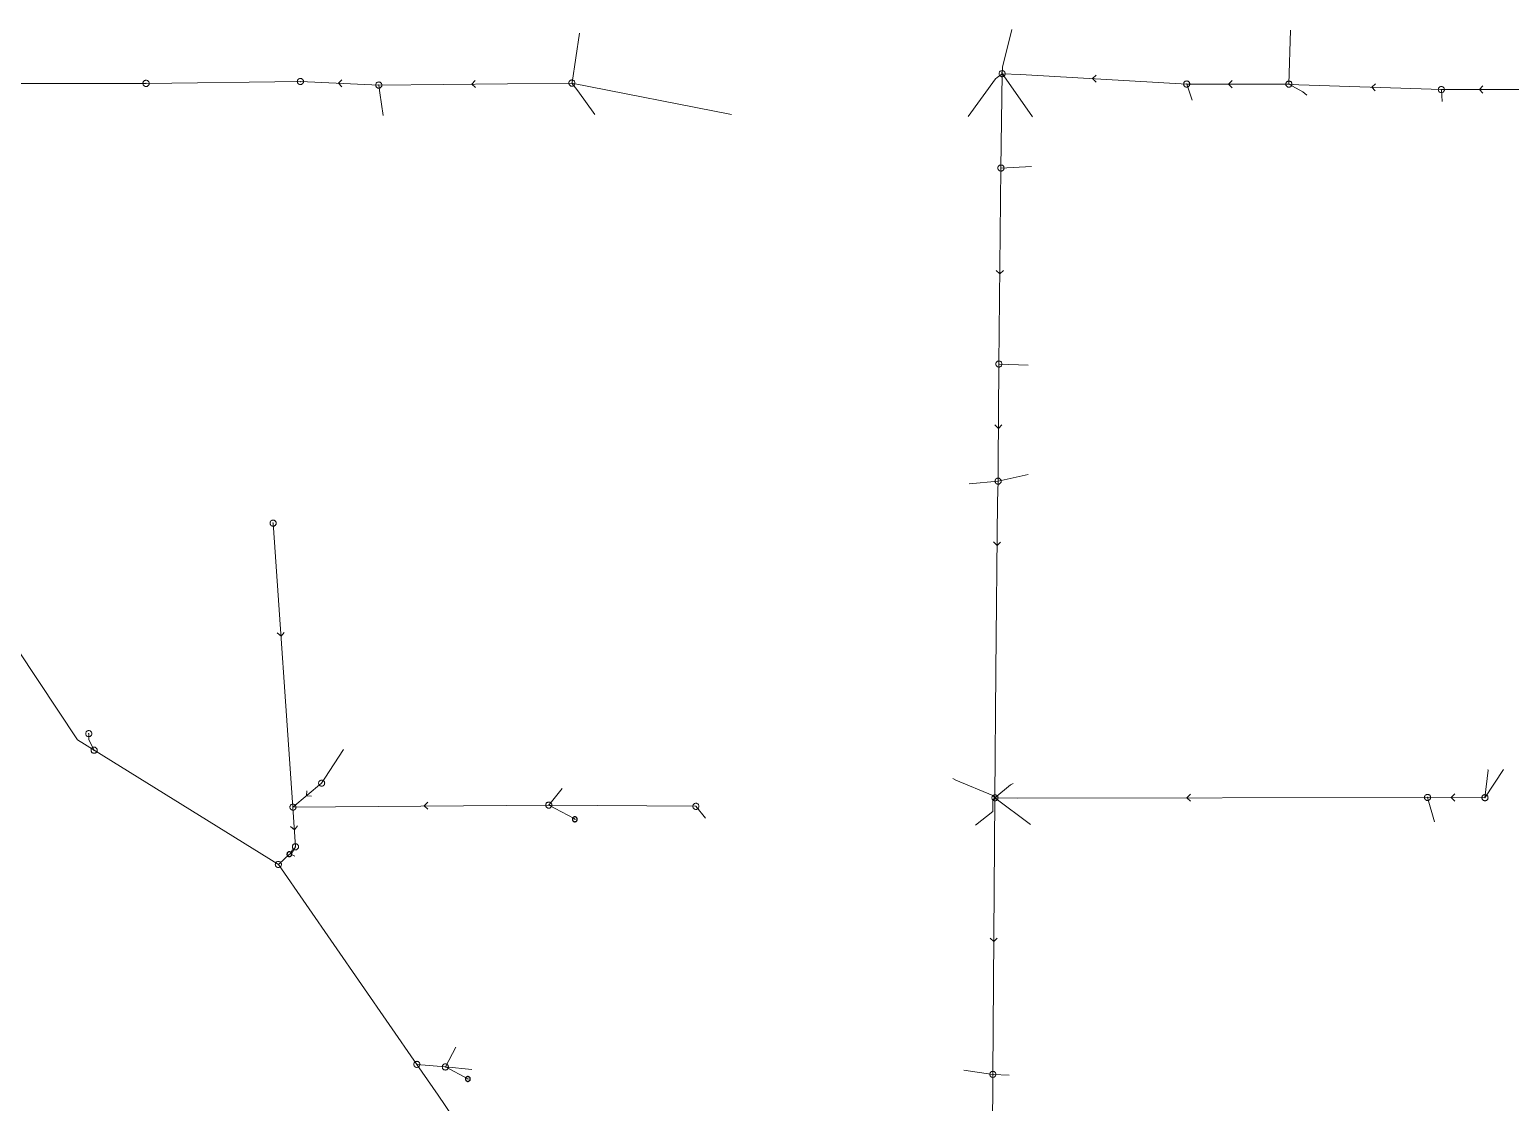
# Model space of a CAD drawing. Header units: metres. Extents: x 25504150 to 25508618, y 6694193 to 6702753.
# Drawn here: x 25504597.6 to 25504819.1, y 6698913 to 6699073.5 of the extents above; entities that cross this region are included whole.
import ezdxf

# ---------------------------------------------------------------- set-up
doc = ezdxf.new("R2010")
doc.units = ezdxf.units.M
for name, pattern in [('Sewer_node', [0]), ('Viemariputket', [0]), ('Viemarivarusteet', [0])]:
    doc.linetypes.add(name, pattern=pattern)
for name, color, linetype, lineweight in [('Sewer_node', 7, 'Sewer_node', 0), ('Viemariputket', 7, 'Viemariputket', 0), ('Viemarivarusteet', 7, 'Viemarivarusteet', 0)]:
    doc.layers.add(name, color=color, linetype=linetype, lineweight=lineweight)

msp = doc.modelspace()

# ---------------------------------------------------------------- linework, layer by layer
at = {"layer": 'Sewer_node', "color": 46, "linetype": 'Continuous', "true_color": 0x7f5f00, "flags": 128}
for points in [[(25504743.56, 6699066.92), (25504743.55, 6699066.99), (25504743.54, 6699067.06), (25504743.51, 6699067.13), (25504743.47, 6699067.19), (25504743.43, 6699067.25), (25504743.37, 6699067.29), (25504743.31, 6699067.33), (25504743.24, 6699067.36), (25504743.17, 6699067.37), (25504743.1, 6699067.38), (25504743.03, 6699067.37), (25504742.96, 6699067.36), (25504742.89, 6699067.33), (25504742.83, 6699067.29), (25504742.77, 6699067.25), (25504742.73, 6699067.19), (25504742.69, 6699067.13), (25504742.66, 6699067.06), (25504742.65, 6699066.99), (25504742.64, 6699066.92), (25504742.65, 6699066.85), (25504742.66, 6699066.78), (25504742.69, 6699066.71), (25504742.73, 6699066.65), (25504742.77, 6699066.59), (25504742.83, 6699066.55), (25504742.89, 6699066.51), (25504742.96, 6699066.48), (25504743.03, 6699066.47), (25504743.1, 6699066.46), (25504743.17, 6699066.47), (25504743.24, 6699066.48), (25504743.31, 6699066.51), (25504743.37, 6699066.55), (25504743.43, 6699066.59), (25504743.47, 6699066.65), (25504743.51, 6699066.71), (25504743.54, 6699066.78), (25504743.55, 6699066.85)], [(25504650.3, 6699065.22), (25504650.29, 6699065.29), (25504650.28, 6699065.36), (25504650.25, 6699065.43), (25504650.21, 6699065.49), (25504650.17, 6699065.55), (25504650.11, 6699065.59), (25504650.05, 6699065.63), (25504649.98, 6699065.66), (25504649.91, 6699065.67), (25504649.84, 6699065.68), (25504649.77, 6699065.67), (25504649.7, 6699065.66), (25504649.63, 6699065.63), (25504649.57, 6699065.59), (25504649.51, 6699065.55), (25504649.47, 6699065.49), (25504649.43, 6699065.43), (25504649.4, 6699065.36), (25504649.39, 6699065.29), (25504649.38, 6699065.22), (25504649.39, 6699065.15), (25504649.4, 6699065.08), (25504649.43, 6699065.01), (25504649.47, 6699064.95), (25504649.51, 6699064.89), (25504649.57, 6699064.85), (25504649.63, 6699064.81), (25504649.7, 6699064.78), (25504649.77, 6699064.77), (25504649.84, 6699064.76), (25504649.91, 6699064.77), (25504649.98, 6699064.78), (25504650.05, 6699064.81), (25504650.11, 6699064.85), (25504650.17, 6699064.89), (25504650.21, 6699064.95), (25504650.25, 6699065.01), (25504650.28, 6699065.08), (25504650.29, 6699065.15)], [(25504679.2, 6699065.52), (25504679.19, 6699065.59), (25504679.18, 6699065.66), (25504679.15, 6699065.73), (25504679.11, 6699065.79), (25504679.07, 6699065.85), (25504679.01, 6699065.89), (25504678.95, 6699065.93), (25504678.88, 6699065.96), (25504678.81, 6699065.97), (25504678.74, 6699065.98), (25504678.67, 6699065.97), (25504678.6, 6699065.96), (25504678.53, 6699065.93), (25504678.47, 6699065.89), (25504678.41, 6699065.85), (25504678.37, 6699065.79), (25504678.33, 6699065.73), (25504678.3, 6699065.66), (25504678.29, 6699065.59), (25504678.28, 6699065.52), (25504678.29, 6699065.45), (25504678.3, 6699065.38), (25504678.33, 6699065.31), (25504678.37, 6699065.25), (25504678.41, 6699065.19), (25504678.47, 6699065.15), (25504678.53, 6699065.11), (25504678.6, 6699065.08), (25504678.67, 6699065.07), (25504678.74, 6699065.06), (25504678.81, 6699065.07), (25504678.88, 6699065.08), (25504678.95, 6699065.11), (25504679.01, 6699065.15), (25504679.07, 6699065.19), (25504679.11, 6699065.25), (25504679.15, 6699065.31), (25504679.18, 6699065.38), (25504679.19, 6699065.45)], [(25504771.17, 6699065.37), (25504771.16, 6699065.44), (25504771.15, 6699065.51), (25504771.12, 6699065.58), (25504771.08, 6699065.64), (25504771.04, 6699065.7), (25504770.98, 6699065.74), (25504770.92, 6699065.78), (25504770.85, 6699065.81), (25504770.78, 6699065.82), (25504770.71, 6699065.83), (25504770.64, 6699065.82), (25504770.57, 6699065.81), (25504770.5, 6699065.78), (25504770.44, 6699065.74), (25504770.38, 6699065.7), (25504770.34, 6699065.64), (25504770.3, 6699065.58), (25504770.27, 6699065.51), (25504770.26, 6699065.44), (25504770.25, 6699065.37), (25504770.26, 6699065.3), (25504770.27, 6699065.23), (25504770.3, 6699065.16), (25504770.34, 6699065.1), (25504770.38, 6699065.04), (25504770.44, 6699065), (25504770.5, 6699064.96), (25504770.57, 6699064.93), (25504770.64, 6699064.92), (25504770.71, 6699064.91), (25504770.78, 6699064.92), (25504770.85, 6699064.93), (25504770.92, 6699064.96), (25504770.98, 6699065), (25504771.04, 6699065.04), (25504771.08, 6699065.1), (25504771.12, 6699065.16), (25504771.15, 6699065.23), (25504771.16, 6699065.3)], [(25504786.46, 6699065.36), (25504786.45, 6699065.43), (25504786.44, 6699065.5), (25504786.41, 6699065.57), (25504786.37, 6699065.63), (25504786.33, 6699065.69), (25504786.27, 6699065.73), (25504786.21, 6699065.77), (25504786.14, 6699065.8), (25504786.07, 6699065.81), (25504786, 6699065.82), (25504785.93, 6699065.81), (25504785.86, 6699065.8), (25504785.79, 6699065.77), (25504785.73, 6699065.73), (25504785.67, 6699065.69), (25504785.63, 6699065.63), (25504785.59, 6699065.57), (25504785.56, 6699065.5), (25504785.55, 6699065.43), (25504785.54, 6699065.36), (25504785.55, 6699065.29), (25504785.56, 6699065.22), (25504785.59, 6699065.15), (25504785.63, 6699065.09), (25504785.67, 6699065.03), (25504785.73, 6699064.99), (25504785.79, 6699064.95), (25504785.86, 6699064.92), (25504785.93, 6699064.91), (25504786, 6699064.9), (25504786.07, 6699064.91), (25504786.14, 6699064.92), (25504786.21, 6699064.95), (25504786.27, 6699064.99), (25504786.33, 6699065.03), (25504786.37, 6699065.09), (25504786.41, 6699065.15), (25504786.44, 6699065.22), (25504786.45, 6699065.29)], [(25504809.27, 6699064.55), (25504809.26, 6699064.62), (25504809.25, 6699064.69), (25504809.22, 6699064.76), (25504809.18, 6699064.82), (25504809.14, 6699064.88), (25504809.08, 6699064.92), (25504809.02, 6699064.96), (25504808.95, 6699064.99), (25504808.88, 6699065), (25504808.81, 6699065.01), (25504808.74, 6699065), (25504808.67, 6699064.99), (25504808.6, 6699064.96), (25504808.54, 6699064.92), (25504808.48, 6699064.88), (25504808.44, 6699064.82), (25504808.4, 6699064.76), (25504808.37, 6699064.69), (25504808.36, 6699064.62), (25504808.35, 6699064.55), (25504808.36, 6699064.48), (25504808.37, 6699064.41), (25504808.4, 6699064.34), (25504808.44, 6699064.28), (25504808.48, 6699064.22), (25504808.54, 6699064.18), (25504808.6, 6699064.14), (25504808.67, 6699064.11), (25504808.74, 6699064.1), (25504808.81, 6699064.09), (25504808.88, 6699064.1), (25504808.95, 6699064.11), (25504809.02, 6699064.14), (25504809.08, 6699064.18), (25504809.14, 6699064.22), (25504809.18, 6699064.28), (25504809.22, 6699064.34), (25504809.25, 6699064.41), (25504809.26, 6699064.48)], [(25504743.38, 6699052.8), (25504743.37, 6699052.87), (25504743.36, 6699052.94), (25504743.33, 6699053.01), (25504743.29, 6699053.07), (25504743.25, 6699053.13), (25504743.19, 6699053.17), (25504743.13, 6699053.21), (25504743.06, 6699053.24), (25504742.99, 6699053.25), (25504742.92, 6699053.26), (25504742.85, 6699053.25), (25504742.78, 6699053.24), (25504742.71, 6699053.21), (25504742.65, 6699053.17), (25504742.59, 6699053.13), (25504742.55, 6699053.07), (25504742.51, 6699053.01), (25504742.48, 6699052.94), (25504742.47, 6699052.87), (25504742.46, 6699052.8), (25504742.47, 6699052.73), (25504742.48, 6699052.66), (25504742.51, 6699052.59), (25504742.55, 6699052.53), (25504742.59, 6699052.47), (25504742.65, 6699052.43), (25504742.71, 6699052.39), (25504742.78, 6699052.36), (25504742.85, 6699052.35), (25504742.92, 6699052.34), (25504742.99, 6699052.35), (25504743.06, 6699052.36), (25504743.13, 6699052.39), (25504743.19, 6699052.43), (25504743.25, 6699052.47), (25504743.29, 6699052.53), (25504743.33, 6699052.59), (25504743.36, 6699052.66), (25504743.37, 6699052.73)], [(25504607.72, 6698965.68), (25504607.71, 6698965.75), (25504607.7, 6698965.82), (25504607.67, 6698965.89), (25504607.63, 6698965.95), (25504607.59, 6698966.01), (25504607.53, 6698966.05), (25504607.47, 6698966.09), (25504607.4, 6698966.12), (25504607.33, 6698966.13), (25504607.26, 6698966.14), (25504607.19, 6698966.13), (25504607.12, 6698966.12), (25504607.05, 6698966.09), (25504606.99, 6698966.05), (25504606.93, 6698966.01), (25504606.89, 6698965.95), (25504606.85, 6698965.89), (25504606.82, 6698965.82), (25504606.81, 6698965.75), (25504606.8, 6698965.68), (25504606.81, 6698965.61), (25504606.82, 6698965.54), (25504606.85, 6698965.47), (25504606.89, 6698965.41), (25504606.93, 6698965.35), (25504606.99, 6698965.31), (25504607.05, 6698965.27), (25504607.12, 6698965.24), (25504607.19, 6698965.23), (25504607.26, 6698965.22), (25504607.33, 6698965.23), (25504607.4, 6698965.24), (25504607.47, 6698965.27), (25504607.53, 6698965.31), (25504607.59, 6698965.35), (25504607.63, 6698965.41), (25504607.67, 6698965.47), (25504607.7, 6698965.54), (25504607.71, 6698965.61)], [(25504807.2, 6698958.61), (25504807.19, 6698958.68), (25504807.18, 6698958.75), (25504807.15, 6698958.82), (25504807.11, 6698958.88), (25504807.07, 6698958.94), (25504807.01, 6698958.98), (25504806.95, 6698959.02), (25504806.88, 6698959.05), (25504806.81, 6698959.06), (25504806.74, 6698959.07), (25504806.67, 6698959.06), (25504806.6, 6698959.05), (25504806.53, 6698959.02), (25504806.47, 6698958.98), (25504806.41, 6698958.94), (25504806.37, 6698958.88), (25504806.33, 6698958.82), (25504806.3, 6698958.75), (25504806.29, 6698958.68), (25504806.28, 6698958.61), (25504806.29, 6698958.54), (25504806.3, 6698958.47), (25504806.33, 6698958.4), (25504806.37, 6698958.34), (25504806.41, 6698958.28), (25504806.47, 6698958.24), (25504806.53, 6698958.2), (25504806.6, 6698958.17), (25504806.67, 6698958.16), (25504806.74, 6698958.15), (25504806.81, 6698958.16), (25504806.88, 6698958.17), (25504806.95, 6698958.2), (25504807.01, 6698958.24), (25504807.07, 6698958.28), (25504807.11, 6698958.34), (25504807.15, 6698958.4), (25504807.18, 6698958.47), (25504807.19, 6698958.54)], [(25504815.79, 6698958.57), (25504815.78, 6698958.64), (25504815.77, 6698958.71), (25504815.74, 6698958.78), (25504815.7, 6698958.84), (25504815.66, 6698958.9), (25504815.6, 6698958.94), (25504815.54, 6698958.98), (25504815.47, 6698959.01), (25504815.4, 6698959.02), (25504815.33, 6698959.03), (25504815.26, 6698959.02), (25504815.19, 6698959.01), (25504815.12, 6698958.98), (25504815.06, 6698958.94), (25504815, 6698958.9), (25504814.96, 6698958.84), (25504814.92, 6698958.78), (25504814.89, 6698958.71), (25504814.88, 6698958.64), (25504814.87, 6698958.57), (25504814.88, 6698958.5), (25504814.89, 6698958.43), (25504814.92, 6698958.36), (25504814.96, 6698958.3), (25504815, 6698958.24), (25504815.06, 6698958.2), (25504815.12, 6698958.16), (25504815.19, 6698958.13), (25504815.26, 6698958.12), (25504815.33, 6698958.11), (25504815.4, 6698958.12), (25504815.47, 6698958.13), (25504815.54, 6698958.16), (25504815.6, 6698958.2), (25504815.66, 6698958.24), (25504815.7, 6698958.3), (25504815.74, 6698958.36), (25504815.77, 6698958.43), (25504815.78, 6698958.5)], [(25504675.74, 6698957.46), (25504675.73, 6698957.53), (25504675.72, 6698957.6), (25504675.69, 6698957.67), (25504675.65, 6698957.73), (25504675.61, 6698957.79), (25504675.55, 6698957.83), (25504675.49, 6698957.87), (25504675.42, 6698957.9), (25504675.35, 6698957.91), (25504675.28, 6698957.92), (25504675.21, 6698957.91), (25504675.14, 6698957.9), (25504675.07, 6698957.87), (25504675.01, 6698957.83), (25504674.95, 6698957.79), (25504674.91, 6698957.73), (25504674.87, 6698957.67), (25504674.84, 6698957.6), (25504674.83, 6698957.53), (25504674.82, 6698957.46), (25504674.83, 6698957.39), (25504674.84, 6698957.32), (25504674.87, 6698957.25), (25504674.91, 6698957.19), (25504674.95, 6698957.13), (25504675.01, 6698957.09), (25504675.07, 6698957.05), (25504675.14, 6698957.02), (25504675.21, 6698957.01), (25504675.28, 6698957), (25504675.35, 6698957.01), (25504675.42, 6698957.02), (25504675.49, 6698957.05), (25504675.55, 6698957.09), (25504675.61, 6698957.13), (25504675.65, 6698957.19), (25504675.69, 6698957.25), (25504675.72, 6698957.32), (25504675.73, 6698957.39)], [(25504697.75, 6698957.28), (25504697.74, 6698957.35), (25504697.73, 6698957.42), (25504697.7, 6698957.49), (25504697.66, 6698957.55), (25504697.62, 6698957.61), (25504697.56, 6698957.65), (25504697.5, 6698957.69), (25504697.43, 6698957.72), (25504697.36, 6698957.73), (25504697.29, 6698957.74), (25504697.22, 6698957.73), (25504697.15, 6698957.72), (25504697.08, 6698957.69), (25504697.02, 6698957.65), (25504696.96, 6698957.61), (25504696.92, 6698957.55), (25504696.88, 6698957.49), (25504696.85, 6698957.42), (25504696.84, 6698957.35), (25504696.83, 6698957.28), (25504696.84, 6698957.21), (25504696.85, 6698957.14), (25504696.88, 6698957.07), (25504696.92, 6698957.01), (25504696.96, 6698956.95), (25504697.02, 6698956.91), (25504697.08, 6698956.87), (25504697.15, 6698956.84), (25504697.22, 6698956.83), (25504697.29, 6698956.82), (25504697.36, 6698956.83), (25504697.43, 6698956.84), (25504697.5, 6698956.87), (25504697.56, 6698956.91), (25504697.62, 6698956.95), (25504697.66, 6698957.01), (25504697.7, 6698957.07), (25504697.73, 6698957.14), (25504697.74, 6698957.21)], [(25504656, 6698918.66), (25504655.99, 6698918.73), (25504655.98, 6698918.8), (25504655.95, 6698918.87), (25504655.91, 6698918.93), (25504655.87, 6698918.99), (25504655.81, 6698919.03), (25504655.75, 6698919.07), (25504655.68, 6698919.1), (25504655.61, 6698919.11), (25504655.54, 6698919.12), (25504655.47, 6698919.11), (25504655.4, 6698919.1), (25504655.33, 6698919.07), (25504655.27, 6698919.03), (25504655.21, 6698918.99), (25504655.17, 6698918.93), (25504655.13, 6698918.87), (25504655.1, 6698918.8), (25504655.09, 6698918.73), (25504655.08, 6698918.66), (25504655.09, 6698918.59), (25504655.1, 6698918.52), (25504655.13, 6698918.45), (25504655.17, 6698918.39), (25504655.21, 6698918.33), (25504655.27, 6698918.29), (25504655.33, 6698918.25), (25504655.4, 6698918.22), (25504655.47, 6698918.21), (25504655.54, 6698918.2), (25504655.61, 6698918.21), (25504655.68, 6698918.22), (25504655.75, 6698918.25), (25504655.81, 6698918.29), (25504655.87, 6698918.33), (25504655.91, 6698918.39), (25504655.95, 6698918.45), (25504655.98, 6698918.52), (25504655.99, 6698918.59)]]:
    msp.add_lwpolyline(points, close=True, dxfattribs=at)
for points in [[(25504757.19, 6699066.69), (25504756.64, 6699066.18), (25504757.15, 6699065.63)], [(25504644.34, 6699066.01), (25504643.8, 6699065.48), (25504644.31, 6699064.95)], [(25504664.28, 6699065.92), (25504663.77, 6699065.37), (25504664.3, 6699064.86)], [(25504777.49, 6699065.89), (25504776.98, 6699065.34), (25504777.51, 6699064.83)], [(25504798.94, 6699065.42), (25504798.41, 6699064.89), (25504798.92, 6699064.36)], [(25504815.01, 6699065.09), (25504814.49, 6699064.55), (25504815.02, 6699064.03)], [(25504742.22, 6699037.47), (25504742.76, 6699036.95), (25504743.28, 6699037.47)], [(25504742, 6699014.35), (25504742.54, 6699013.83), (25504743.06, 6699014.36)], [(25504741.82, 6698996.84), (25504742.35, 6698996.31), (25504742.88, 6698996.83)], [(25504634.65, 6698983.24), (25504635.22, 6698982.75), (25504635.71, 6698983.31)], [(25504639.08, 6698959.6), (25504639.03, 6698958.85), (25504639.77, 6698958.8)], [(25504771.26, 6698959.09), (25504770.75, 6698958.55), (25504771.28, 6698958.03)], [(25504810.81, 6698959.14), (25504810.29, 6698958.59), (25504810.82, 6698958.07)], [(25504657.16, 6698957.9), (25504656.65, 6698957.35), (25504657.19, 6698956.84)], [(25504636.64, 6698954.25), (25504637.22, 6698953.77), (25504637.7, 6698954.34)], [(25504636.92, 6698950.83), (25504636.6, 6698950.15), (25504637.27, 6698949.83)], [(25504741.32, 6698937.55), (25504741.86, 6698937.03), (25504742.38, 6698937.56)]]:
    msp.add_lwpolyline(points, dxfattribs=at)
for points, elevation in [([(25504615.5, 6699065.47), (25504615.49, 6699065.54), (25504615.48, 6699065.62), (25504615.45, 6699065.68), (25504615.41, 6699065.75), (25504615.36, 6699065.8), (25504615.31, 6699065.85), (25504615.24, 6699065.89), (25504615.18, 6699065.92), (25504615.1, 6699065.93), (25504615.03, 6699065.94), (25504614.96, 6699065.93), (25504614.88, 6699065.92), (25504614.82, 6699065.89), (25504614.75, 6699065.85), (25504614.7, 6699065.8), (25504614.65, 6699065.75), (25504614.61, 6699065.68), (25504614.58, 6699065.62), (25504614.57, 6699065.54), (25504614.56, 6699065.47), (25504614.57, 6699065.4), (25504614.58, 6699065.32), (25504614.61, 6699065.26), (25504614.65, 6699065.19), (25504614.7, 6699065.14), (25504614.75, 6699065.09), (25504614.82, 6699065.05), (25504614.88, 6699065.02), (25504614.96, 6699065.01), (25504615.03, 6699065), (25504615.1, 6699065.01), (25504615.18, 6699065.02), (25504615.24, 6699065.05), (25504615.31, 6699065.09), (25504615.36, 6699065.14), (25504615.41, 6699065.19), (25504615.45, 6699065.26), (25504615.48, 6699065.32), (25504615.49, 6699065.4)], 41.39), ([(25504638.58, 6699065.75), (25504638.57, 6699065.82), (25504638.56, 6699065.89), (25504638.53, 6699065.96), (25504638.49, 6699066.02), (25504638.45, 6699066.08), (25504638.39, 6699066.12), (25504638.33, 6699066.16), (25504638.26, 6699066.19), (25504638.19, 6699066.2), (25504638.12, 6699066.21), (25504638.05, 6699066.2), (25504637.98, 6699066.19), (25504637.91, 6699066.16), (25504637.85, 6699066.12), (25504637.79, 6699066.08), (25504637.75, 6699066.02), (25504637.71, 6699065.96), (25504637.68, 6699065.89), (25504637.67, 6699065.82), (25504637.66, 6699065.75), (25504637.67, 6699065.68), (25504637.68, 6699065.61), (25504637.71, 6699065.54), (25504637.75, 6699065.48), (25504637.79, 6699065.42), (25504637.85, 6699065.38), (25504637.91, 6699065.34), (25504637.98, 6699065.31), (25504638.05, 6699065.3), (25504638.12, 6699065.29), (25504638.19, 6699065.3), (25504638.26, 6699065.31), (25504638.33, 6699065.34), (25504638.39, 6699065.38), (25504638.45, 6699065.42), (25504638.49, 6699065.48), (25504638.53, 6699065.54), (25504638.56, 6699065.61), (25504638.57, 6699065.68)], 42.73), ([(25504743.08, 6699023.47), (25504743.07, 6699023.54), (25504743.06, 6699023.61), (25504743.03, 6699023.68), (25504742.99, 6699023.74), (25504742.95, 6699023.8), (25504742.89, 6699023.84), (25504742.83, 6699023.88), (25504742.76, 6699023.91), (25504742.69, 6699023.92), (25504742.62, 6699023.93), (25504742.55, 6699023.92), (25504742.48, 6699023.91), (25504742.41, 6699023.88), (25504742.35, 6699023.84), (25504742.29, 6699023.8), (25504742.25, 6699023.74), (25504742.21, 6699023.68), (25504742.18, 6699023.61), (25504742.17, 6699023.54), (25504742.16, 6699023.47), (25504742.17, 6699023.4), (25504742.18, 6699023.33), (25504742.21, 6699023.26), (25504742.25, 6699023.2), (25504742.29, 6699023.14), (25504742.35, 6699023.1), (25504742.41, 6699023.06), (25504742.48, 6699023.03), (25504742.55, 6699023.02), (25504742.62, 6699023.01), (25504742.69, 6699023.02), (25504742.76, 6699023.03), (25504742.83, 6699023.06), (25504742.89, 6699023.1), (25504742.95, 6699023.14), (25504742.99, 6699023.2), (25504743.03, 6699023.26), (25504743.06, 6699023.33), (25504743.07, 6699023.4)], 46.21), ([(25504742.96, 6699005.94), (25504742.95, 6699006.01), (25504742.94, 6699006.08), (25504742.91, 6699006.15), (25504742.87, 6699006.21), (25504742.83, 6699006.27), (25504742.77, 6699006.31), (25504742.71, 6699006.35), (25504742.64, 6699006.38), (25504742.57, 6699006.39), (25504742.5, 6699006.4), (25504742.43, 6699006.39), (25504742.36, 6699006.38), (25504742.29, 6699006.35), (25504742.23, 6699006.31), (25504742.17, 6699006.27), (25504742.13, 6699006.21), (25504742.09, 6699006.15), (25504742.06, 6699006.08), (25504742.05, 6699006.01), (25504742.04, 6699005.94), (25504742.05, 6699005.87), (25504742.06, 6699005.8), (25504742.09, 6699005.73), (25504742.13, 6699005.67), (25504742.17, 6699005.61), (25504742.23, 6699005.57), (25504742.29, 6699005.53), (25504742.36, 6699005.5), (25504742.43, 6699005.49), (25504742.5, 6699005.48), (25504742.57, 6699005.49), (25504742.64, 6699005.5), (25504742.71, 6699005.53), (25504742.77, 6699005.57), (25504742.83, 6699005.61), (25504742.87, 6699005.67), (25504742.91, 6699005.73), (25504742.94, 6699005.8), (25504742.95, 6699005.87)], 46.2), ([(25504634.5, 6698999.66), (25504634.49, 6698999.73), (25504634.48, 6698999.8), (25504634.45, 6698999.87), (25504634.41, 6698999.93), (25504634.37, 6698999.99), (25504634.31, 6699000.03), (25504634.25, 6699000.07), (25504634.18, 6699000.1), (25504634.11, 6699000.11), (25504634.04, 6699000.12), (25504633.97, 6699000.11), (25504633.9, 6699000.1), (25504633.83, 6699000.07), (25504633.77, 6699000.03), (25504633.71, 6698999.99), (25504633.67, 6698999.93), (25504633.63, 6698999.87), (25504633.6, 6698999.8), (25504633.59, 6698999.73), (25504633.58, 6698999.66), (25504633.59, 6698999.59), (25504633.6, 6698999.52), (25504633.63, 6698999.45), (25504633.67, 6698999.39), (25504633.71, 6698999.33), (25504633.77, 6698999.29), (25504633.83, 6698999.25), (25504633.9, 6698999.22), (25504633.97, 6698999.21), (25504634.04, 6698999.2), (25504634.11, 6698999.21), (25504634.18, 6698999.22), (25504634.25, 6698999.25), (25504634.31, 6698999.29), (25504634.37, 6698999.33), (25504634.41, 6698999.39), (25504634.45, 6698999.45), (25504634.48, 6698999.52), (25504634.49, 6698999.59)], 40.46), ([(25504606.92, 6698968.16), (25504606.91, 6698968.23), (25504606.9, 6698968.3), (25504606.87, 6698968.37), (25504606.83, 6698968.43), (25504606.79, 6698968.49), (25504606.73, 6698968.53), (25504606.67, 6698968.57), (25504606.6, 6698968.6), (25504606.53, 6698968.61), (25504606.46, 6698968.62), (25504606.39, 6698968.61), (25504606.32, 6698968.6), (25504606.25, 6698968.57), (25504606.19, 6698968.53), (25504606.13, 6698968.49), (25504606.09, 6698968.43), (25504606.05, 6698968.37), (25504606.02, 6698968.3), (25504606.01, 6698968.23), (25504606, 6698968.16), (25504606.01, 6698968.09), (25504606.02, 6698968.02), (25504606.05, 6698967.95), (25504606.09, 6698967.89), (25504606.13, 6698967.83), (25504606.19, 6698967.79), (25504606.25, 6698967.75), (25504606.32, 6698967.72), (25504606.39, 6698967.71), (25504606.46, 6698967.7), (25504606.53, 6698967.71), (25504606.6, 6698967.72), (25504606.67, 6698967.75), (25504606.73, 6698967.79), (25504606.79, 6698967.83), (25504606.83, 6698967.89), (25504606.87, 6698967.95), (25504606.9, 6698968.02), (25504606.91, 6698968.09)], 40.84), ([(25504641.76, 6698960.75), (25504641.75, 6698960.82), (25504641.74, 6698960.89), (25504641.71, 6698960.96), (25504641.67, 6698961.02), (25504641.63, 6698961.08), (25504641.57, 6698961.12), (25504641.51, 6698961.16), (25504641.44, 6698961.19), (25504641.37, 6698961.2), (25504641.3, 6698961.21), (25504641.23, 6698961.2), (25504641.16, 6698961.19), (25504641.09, 6698961.16), (25504641.03, 6698961.12), (25504640.97, 6698961.08), (25504640.93, 6698961.02), (25504640.89, 6698960.96), (25504640.86, 6698960.89), (25504640.85, 6698960.82), (25504640.84, 6698960.75), (25504640.85, 6698960.68), (25504640.86, 6698960.61), (25504640.89, 6698960.54), (25504640.93, 6698960.48), (25504640.97, 6698960.42), (25504641.03, 6698960.38), (25504641.09, 6698960.34), (25504641.16, 6698960.31), (25504641.23, 6698960.3), (25504641.3, 6698960.29), (25504641.37, 6698960.3), (25504641.44, 6698960.31), (25504641.51, 6698960.34), (25504641.57, 6698960.38), (25504641.63, 6698960.42), (25504641.67, 6698960.48), (25504641.71, 6698960.54), (25504641.74, 6698960.61), (25504641.75, 6698960.68)], 40.36), ([(25504742.49, 6698958.55), (25504742.48, 6698958.62), (25504742.47, 6698958.69), (25504742.44, 6698958.76), (25504742.4, 6698958.82), (25504742.36, 6698958.88), (25504742.3, 6698958.92), (25504742.24, 6698958.96), (25504742.17, 6698958.99), (25504742.1, 6698959), (25504742.03, 6698959.01), (25504741.96, 6698959), (25504741.89, 6698958.99), (25504741.82, 6698958.96), (25504741.76, 6698958.92), (25504741.7, 6698958.88), (25504741.66, 6698958.82), (25504741.62, 6698958.76), (25504741.59, 6698958.69), (25504741.58, 6698958.62), (25504741.57, 6698958.55), (25504741.58, 6698958.48), (25504741.59, 6698958.41), (25504741.62, 6698958.34), (25504741.66, 6698958.28), (25504741.7, 6698958.22), (25504741.76, 6698958.18), (25504741.82, 6698958.14), (25504741.89, 6698958.11), (25504741.96, 6698958.1), (25504742.03, 6698958.09), (25504742.1, 6698958.1), (25504742.17, 6698958.11), (25504742.24, 6698958.14), (25504742.3, 6698958.18), (25504742.36, 6698958.22), (25504742.4, 6698958.28), (25504742.44, 6698958.34), (25504742.47, 6698958.41), (25504742.48, 6698958.48)], 45.55), ([(25504637.47, 6698957.16), (25504637.46, 6698957.23), (25504637.45, 6698957.3), (25504637.42, 6698957.37), (25504637.38, 6698957.43), (25504637.34, 6698957.49), (25504637.28, 6698957.53), (25504637.22, 6698957.57), (25504637.15, 6698957.6), (25504637.08, 6698957.61), (25504637.01, 6698957.62), (25504636.94, 6698957.61), (25504636.87, 6698957.6), (25504636.8, 6698957.57), (25504636.74, 6698957.53), (25504636.68, 6698957.49), (25504636.64, 6698957.43), (25504636.6, 6698957.37), (25504636.57, 6698957.3), (25504636.56, 6698957.23), (25504636.55, 6698957.16), (25504636.56, 6698957.09), (25504636.57, 6698957.02), (25504636.6, 6698956.95), (25504636.64, 6698956.89), (25504636.68, 6698956.83), (25504636.74, 6698956.79), (25504636.8, 6698956.75), (25504636.87, 6698956.72), (25504636.94, 6698956.71), (25504637.01, 6698956.7), (25504637.08, 6698956.71), (25504637.15, 6698956.72), (25504637.22, 6698956.75), (25504637.28, 6698956.79), (25504637.34, 6698956.83), (25504637.38, 6698956.89), (25504637.42, 6698956.95), (25504637.45, 6698957.02), (25504637.46, 6698957.09)], 41.92), ([(25504637.84, 6698951.23), (25504637.83, 6698951.3), (25504637.82, 6698951.37), (25504637.79, 6698951.44), (25504637.75, 6698951.5), (25504637.71, 6698951.56), (25504637.65, 6698951.6), (25504637.59, 6698951.64), (25504637.52, 6698951.67), (25504637.45, 6698951.68), (25504637.38, 6698951.69), (25504637.31, 6698951.68), (25504637.24, 6698951.67), (25504637.17, 6698951.64), (25504637.11, 6698951.6), (25504637.05, 6698951.56), (25504637.01, 6698951.5), (25504636.97, 6698951.44), (25504636.94, 6698951.37), (25504636.93, 6698951.3), (25504636.92, 6698951.23), (25504636.93, 6698951.16), (25504636.94, 6698951.09), (25504636.97, 6698951.02), (25504637.01, 6698950.96), (25504637.05, 6698950.9), (25504637.11, 6698950.86), (25504637.17, 6698950.82), (25504637.24, 6698950.79), (25504637.31, 6698950.78), (25504637.38, 6698950.77), (25504637.45, 6698950.78), (25504637.52, 6698950.79), (25504637.59, 6698950.82), (25504637.65, 6698950.86), (25504637.71, 6698950.9), (25504637.75, 6698950.96), (25504637.79, 6698951.02), (25504637.82, 6698951.09), (25504637.83, 6698951.16)], 41.59), ([(25504635.28, 6698948.58), (25504635.27, 6698948.65), (25504635.26, 6698948.72), (25504635.23, 6698948.79), (25504635.19, 6698948.85), (25504635.15, 6698948.91), (25504635.09, 6698948.95), (25504635.03, 6698948.99), (25504634.96, 6698949.02), (25504634.89, 6698949.03), (25504634.82, 6698949.04), (25504634.75, 6698949.03), (25504634.68, 6698949.02), (25504634.61, 6698948.99), (25504634.55, 6698948.95), (25504634.49, 6698948.91), (25504634.45, 6698948.85), (25504634.41, 6698948.79), (25504634.38, 6698948.72), (25504634.37, 6698948.65), (25504634.36, 6698948.58), (25504634.37, 6698948.51), (25504634.38, 6698948.44), (25504634.41, 6698948.37), (25504634.45, 6698948.31), (25504634.49, 6698948.25), (25504634.55, 6698948.21), (25504634.61, 6698948.17), (25504634.68, 6698948.14), (25504634.75, 6698948.13), (25504634.82, 6698948.12), (25504634.89, 6698948.13), (25504634.96, 6698948.14), (25504635.03, 6698948.17), (25504635.09, 6698948.21), (25504635.15, 6698948.25), (25504635.19, 6698948.31), (25504635.23, 6698948.37), (25504635.26, 6698948.44), (25504635.27, 6698948.51)], 41.51), ([(25504660.27, 6698918.28), (25504660.26, 6698918.35), (25504660.25, 6698918.42), (25504660.22, 6698918.49), (25504660.18, 6698918.55), (25504660.14, 6698918.61), (25504660.08, 6698918.65), (25504660.02, 6698918.69), (25504659.95, 6698918.72), (25504659.88, 6698918.73), (25504659.81, 6698918.74), (25504659.74, 6698918.73), (25504659.67, 6698918.72), (25504659.6, 6698918.69), (25504659.54, 6698918.65), (25504659.48, 6698918.61), (25504659.44, 6698918.55), (25504659.4, 6698918.49), (25504659.37, 6698918.42), (25504659.36, 6698918.35), (25504659.35, 6698918.28), (25504659.36, 6698918.21), (25504659.37, 6698918.14), (25504659.4, 6698918.07), (25504659.44, 6698918.01), (25504659.48, 6698917.95), (25504659.54, 6698917.91), (25504659.6, 6698917.87), (25504659.67, 6698917.84), (25504659.74, 6698917.83), (25504659.81, 6698917.82), (25504659.88, 6698917.83), (25504659.95, 6698917.84), (25504660.02, 6698917.87), (25504660.08, 6698917.91), (25504660.14, 6698917.95), (25504660.18, 6698918.01), (25504660.22, 6698918.07), (25504660.25, 6698918.14), (25504660.26, 6698918.21)], 40.83), ([(25504742.17, 6698917.17), (25504742.16, 6698917.24), (25504742.15, 6698917.31), (25504742.12, 6698917.38), (25504742.08, 6698917.44), (25504742.04, 6698917.5), (25504741.98, 6698917.54), (25504741.92, 6698917.58), (25504741.85, 6698917.61), (25504741.78, 6698917.62), (25504741.71, 6698917.63), (25504741.64, 6698917.62), (25504741.57, 6698917.61), (25504741.5, 6698917.58), (25504741.44, 6698917.54), (25504741.38, 6698917.5), (25504741.34, 6698917.44), (25504741.3, 6698917.38), (25504741.27, 6698917.31), (25504741.26, 6698917.24), (25504741.25, 6698917.17), (25504741.26, 6698917.1), (25504741.27, 6698917.03), (25504741.3, 6698916.96), (25504741.34, 6698916.9), (25504741.38, 6698916.84), (25504741.44, 6698916.8), (25504741.5, 6698916.76), (25504741.57, 6698916.73), (25504741.64, 6698916.72), (25504741.71, 6698916.71), (25504741.78, 6698916.72), (25504741.85, 6698916.73), (25504741.92, 6698916.76), (25504741.98, 6698916.8), (25504742.04, 6698916.84), (25504742.08, 6698916.9), (25504742.12, 6698916.96), (25504742.15, 6698917.03), (25504742.16, 6698917.1)], 43.86)]:
    msp.add_lwpolyline(points, close=True, dxfattribs=dict(at, elevation=elevation))
at = {"layer": 'Viemariputket', "color": 1, "linetype": 'Continuous', "lineweight": 15}
for p, q in [((25504786, 6699065.36, 45.76), (25504786.25, 6699073.45, 45.76)), ((25504678.77, 6699065.59), (25504679.85, 6699072.98)), ((25504742.92, 6699052.8, 44.32), (25504743.1, 6699066.92, 44.49)), ((25504576.66, 6699065.46), (25504615.03, 6699065.47)), ((25504615.03, 6699065.47, 0.32), (25504638.12, 6699065.75, 40.47)), ((25504649.84, 6699065.22), (25504638.12, 6699065.75)), ((25504678.74, 6699065.52), (25504649.84, 6699065.22)), ((25504678.74, 6699065.52), (25504702.61, 6699060.82)), ((25504770.71, 6699065.37), (25504771.52, 6699062.97)), ((25504808.81, 6699064.55, 46.09), (25504808.91, 6699062.77, 0.32)), ((25504823.74, 6699064.55), (25504808.81, 6699064.55)), ((25504742.62, 6699023.47, 43.63), (25504742.92, 6699052.8, 44.31)), ((25504742.92, 6699052.8, 44.62), (25504747.51, 6699053.01, 44.67)), ((25504742.62, 6699023.47, 43.73), (25504746.99, 6699023.28, 43.81)), ((25504742.5, 6699005.94, 43.64), (25504746.99, 6699006.93, 44.15)), ((25504742.5, 6699005.94, 43.64), (25504738.16, 6699005.52, 43.78)), ((25504634.04, 6698999.66, 40.46), (25504637.01, 6698957.16, 39.66)), ((25504634.82, 6698948.58), (25504607.26, 6698965.69)), ((25504815.33, 6698958.57, 43.98), (25504818.09, 6698962.78, 44.57)), ((25504637.01, 6698957.16, 39.93), (25504641.3, 6698960.75, 40.44)), ((25504675.28, 6698957.46, 41.94), (25504677.3, 6698959.94, 42.1)), ((25504741.71, 6698917.17, 41.53), (25504742.03, 6698958.55, 43.12)), ((25504742.03, 6698958.55, 43.25), (25504747.36, 6698954.55)), ((25504815.33, 6698958.57, 43.87), (25504806.74, 6698958.61, 43.83)), ((25504806.74, 6698958.61, 43.91), (25504807.79, 6698954.95, 43.93)), ((25504637.01, 6698957.16, 39.66), (25504675.28, 6698957.46, 41.69)), ((25504637.01, 6698957.16, 39.66), (25504637.38, 6698951.23, 39.36)), ((25504675.28, 6698957.46, 41.69), (25504697.29, 6698957.28, 42.51)), ((25504697.29, 6698957.28, 42.74), (25504698.74, 6698955.49, 43.43)), ((25504634.82, 6698948.58, 0.32), (25504636.47, 6698950.11, 41.51)), ((25504655.54, 6698918.66), (25504634.82, 6698948.58)), ((25504659.81, 6698918.28, 39.82), (25504661.39, 6698921.24)), ((25504655.54, 6698918.66), (25504659.81, 6698918.28, 39.79)), ((25504659.81, 6698918.28, 39.81), (25504663.78, 6698917.9)), ((25504659.81, 6698918.28, 39.82), (25504663.18, 6698916.48)), ((25504741.71, 6698917.17, 41.61), (25504737.36, 6698917.79)), ((25504741.61, 6698900.45, 40.83), (25504741.71, 6698917.17, 41.49)), ((25504741.71, 6698917.17, 41.63), (25504744.13, 6698917.06, 42.06))]:
    msp.add_line(p, q, dxfattribs=at)
at = {"layer": 'Viemariputket', "color": 251, "linetype": 'Continuous', "lineweight": 15, "true_color": 0x595959}
msp.add_line((25504743.02, 6699067.09), (25504747.62, 6699060.48), dxfattribs=at)
at = {"layer": 'Viemariputket', "color": 1, "linetype": 'Continuous', "lineweight": 15, "flags": 128}
for points in [[(25504649.84, 6699065.22), (25504650.02, 6699064.08), (25504650.5, 6699060.65)], [(25504678.74, 6699065.52), (25504679.6, 6699064.34), (25504682.19, 6699060.8)], [(25504786, 6699065.36), (25504773.3, 6699065.34), (25504770.71, 6699065.37)], [(25504808.81, 6699064.55), (25504787.49, 6699065.26), (25504786, 6699065.36)], [(25504786, 6699065.36), (25504788.08, 6699064.21), (25504788.66, 6699063.72)], [(25504607.26, 6698965.69), (25504604.79, 6698967.22), (25504572.05, 6699016.54)], [(25504607.26, 6698965.68), (25504606.49, 6698967.24), (25504606.46, 6698968.16)], [(25504687.44, 6698871.59), (25504658.74, 6698914.04), (25504655.54, 6698918.66)]]:
    msp.add_lwpolyline(points, dxfattribs=at)
at = {"layer": 'Viemariputket', "color": 1, "linetype": 'Continuous', "lineweight": 15}
for points in [[(25504744.54, 6699073.52, 44.95), (25504743.17, 6699067.91, 44.87), (25504743.1, 6699066.92, 44.83)], [(25504743.1, 6699066.92, 44.64), (25504742.37, 6699066.34, 44.65), (25504742.09, 6699066.15, 44.64), (25504738.03, 6699060.5, 44.56)], [(25504770.71, 6699065.37, 45.1), (25504745.83, 6699066.8, 0.32), (25504743.1, 6699066.92, 0.32)], [(25504742.5, 6699005.94, 43.54), (25504742.5, 6699008.39, 43.6), (25504742.62, 6699023.47, 43.63)], [(25504742.03, 6698958.55, 43.14), (25504742.14, 6698977.53, 43.34), (25504742.42, 6699002.87, 43.53), (25504742.5, 6699005.94, 43.54)], [(25504641.3, 6698960.75, 40.44), (25504641.79, 6698961.48, 40.52), (25504644.55, 6698965.77, 40.44)], [(25504815.33, 6698958.57, 43.97), (25504815.79, 6698962.7, 44.29), (25504815.77, 6698962.79, 44.29)], [(25504742.03, 6698958.55, 43.23), (25504741.7, 6698958.9, 43.28), (25504736.19, 6698961.2, 43.32), (25504735.72, 6698961.44, 43.67)], [(25504742.03, 6698958.55, 43.25), (25504744.36, 6698960.49, 43.46), (25504744.73, 6698960.7, 43.83)], [(25504742.03, 6698958.55, 43.23), (25504741.73, 6698958.18, 43.28), (25504741.73, 6698956.49, 43.31), (25504739.13, 6698954.48, 43.46)], [(25504742.03, 6698958.55, 43.13), (25504745.33, 6698958.5, 43.32), (25504806.74, 6698958.61, 43.79)], [(25504675.28, 6698957.46, 41.94), (25504679.09, 6698955.45, 42.05), (25504679.18, 6698955.34, 42.09)], [(25504637.38, 6698951.23, 39.34), (25504636.8, 6698950.22, 39.29), (25504636.47, 6698950.11, 39.29)]]:
    msp.add_polyline3d(points, dxfattribs=at)
at = {"layer": 'Viemarivarusteet', "color": 2, "linetype": 'Continuous', "lineweight": 25, "flags": 128}
for points, elevation in [([(25504678.87, 6698955.53), (25504678.84, 6698955.48), (25504678.83, 6698955.42), (25504678.82, 6698955.37), (25504678.82, 6698955.31), (25504678.83, 6698955.26), (25504678.84, 6698955.2), (25504678.87, 6698955.15), (25504678.9, 6698955.1), (25504678.94, 6698955.06), (25504678.99, 6698955.03), (25504679.04, 6698955), (25504679.1, 6698954.99), (25504679.15, 6698954.98), (25504679.21, 6698954.98), (25504679.26, 6698954.99), (25504679.32, 6698955), (25504679.37, 6698955.03), (25504679.42, 6698955.06), (25504679.46, 6698955.1), (25504679.49, 6698955.15), (25504679.52, 6698955.2), (25504679.53, 6698955.26), (25504679.54, 6698955.31), (25504679.54, 6698955.37), (25504679.53, 6698955.42), (25504679.52, 6698955.48), (25504679.49, 6698955.53), (25504679.46, 6698955.58), (25504679.42, 6698955.62), (25504679.37, 6698955.65), (25504679.32, 6698955.68), (25504679.26, 6698955.69), (25504679.21, 6698955.7), (25504679.15, 6698955.7), (25504679.1, 6698955.69), (25504679.04, 6698955.68), (25504678.99, 6698955.65), (25504678.94, 6698955.62), (25504678.9, 6698955.58)], 42.09), ([(25504636.66, 6698950.42), (25504636.61, 6698950.45), (25504636.55, 6698950.46), (25504636.5, 6698950.47), (25504636.44, 6698950.47), (25504636.39, 6698950.46), (25504636.33, 6698950.45), (25504636.28, 6698950.42), (25504636.23, 6698950.39), (25504636.19, 6698950.35), (25504636.16, 6698950.3), (25504636.13, 6698950.25), (25504636.12, 6698950.19), (25504636.11, 6698950.14), (25504636.11, 6698950.08), (25504636.12, 6698950.03), (25504636.13, 6698949.97), (25504636.16, 6698949.92), (25504636.19, 6698949.87), (25504636.23, 6698949.83), (25504636.28, 6698949.8), (25504636.33, 6698949.77), (25504636.39, 6698949.76), (25504636.44, 6698949.75), (25504636.5, 6698949.75), (25504636.55, 6698949.76), (25504636.61, 6698949.77), (25504636.66, 6698949.8), (25504636.71, 6698949.83), (25504636.75, 6698949.87), (25504636.78, 6698949.92), (25504636.81, 6698949.97), (25504636.82, 6698950.03), (25504636.83, 6698950.08), (25504636.83, 6698950.14), (25504636.82, 6698950.19), (25504636.81, 6698950.25), (25504636.78, 6698950.3), (25504636.75, 6698950.35), (25504636.71, 6698950.39)], 41.51)]:
    msp.add_lwpolyline(points, close=True, dxfattribs=dict(at, elevation=elevation))
msp.add_lwpolyline([(25504663.54, 6698916.48), (25504663.54, 6698916.54), (25504663.52, 6698916.59), (25504663.5, 6698916.64), (25504663.47, 6698916.69), (25504663.43, 6698916.73), (25504663.39, 6698916.77), (25504663.34, 6698916.8), (25504663.29, 6698916.82), (25504663.24, 6698916.84), (25504663.18, 6698916.84), (25504663.12, 6698916.84), (25504663.07, 6698916.82), (25504663.02, 6698916.8), (25504662.97, 6698916.77), (25504662.93, 6698916.73), (25504662.89, 6698916.69), (25504662.86, 6698916.64), (25504662.84, 6698916.59), (25504662.82, 6698916.54), (25504662.82, 6698916.48), (25504662.82, 6698916.42), (25504662.84, 6698916.37), (25504662.86, 6698916.32), (25504662.89, 6698916.27), (25504662.93, 6698916.23), (25504662.97, 6698916.19), (25504663.02, 6698916.16), (25504663.07, 6698916.14), (25504663.12, 6698916.12), (25504663.18, 6698916.12), (25504663.24, 6698916.12), (25504663.29, 6698916.14), (25504663.34, 6698916.16), (25504663.39, 6698916.19), (25504663.43, 6698916.23), (25504663.47, 6698916.27), (25504663.5, 6698916.32), (25504663.52, 6698916.37), (25504663.54, 6698916.42)], close=True, dxfattribs=at)
at = {"layer": 'Viemarivarusteet', "color": 1}
for p in [(25504743.1, 6699066.92), (25504615.03, 6699065.47, 41.39), (25504638.12, 6699065.75, 42.73), (25504649.84, 6699065.22), (25504678.74, 6699065.52), (25504770.71, 6699065.37), (25504786, 6699065.36), (25504808.81, 6699064.55), (25504742.92, 6699052.8), (25504742.62, 6699023.47, 46.21), (25504742.5, 6699005.94, 46.2), (25504634.04, 6698999.66, 40.46), (25504606.46, 6698968.16, 40.84), (25504607.26, 6698965.68), (25504641.3, 6698960.75, 40.36), (25504742.03, 6698958.55, 45.55), (25504806.74, 6698958.61), (25504815.33, 6698958.57), (25504637.01, 6698957.16, 41.92), (25504675.28, 6698957.46), (25504697.29, 6698957.28), (25504679.18, 6698955.34, 42.09), (25504637.38, 6698951.23, 41.59), (25504634.82, 6698948.58, 41.51), (25504655.54, 6698918.66), (25504659.81, 6698918.28, 40.83), (25504663.18, 6698916.48), (25504741.71, 6698917.17, 43.86)]:
    msp.add_point(p, dxfattribs=at)
at = {"layer": 'Viemarivarusteet', "color": 28, "true_color": 0x0a0a0a}
msp.add_point((25504636.47, 6698950.11, 41.51), dxfattribs=at)

doc.saveas('drawing.dxf')
